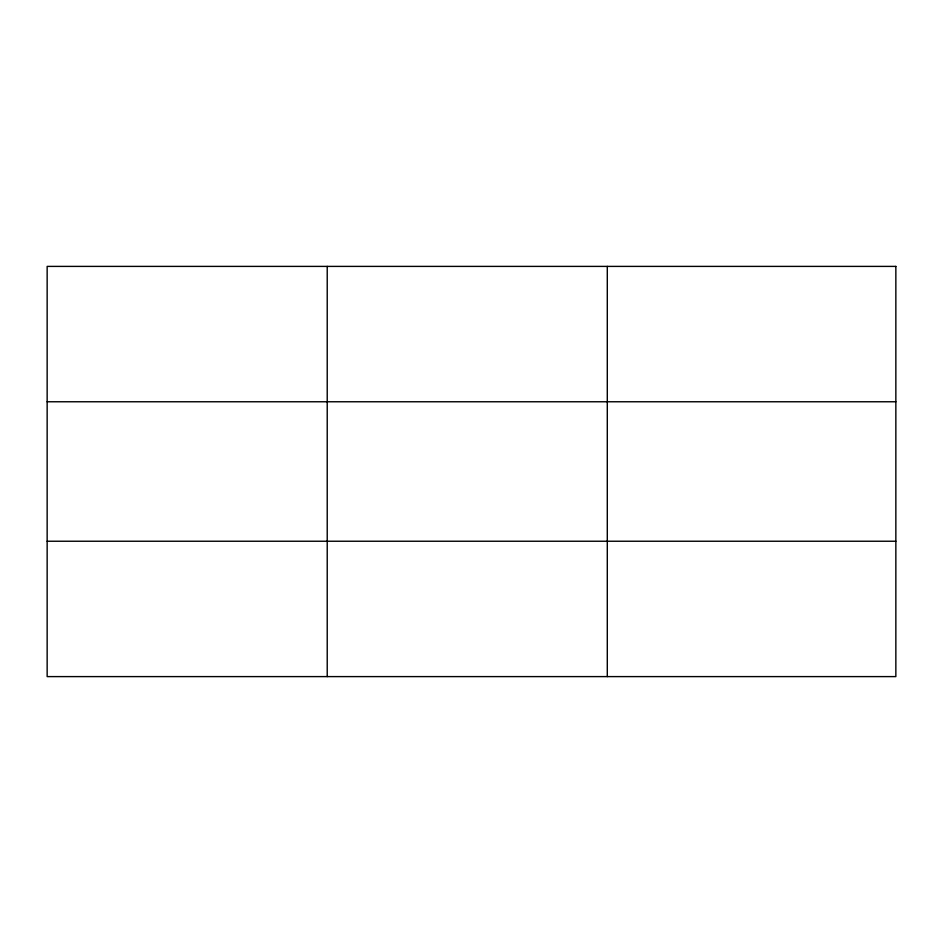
<?xml version="1.0" encoding="UTF-8"?>
<svg xmlns="http://www.w3.org/2000/svg" width="943" height="943" viewBox="0 0 943 943"><rect width="100%" height="100%" fill="white"/><g stroke="black" fill="none" stroke-linecap="round" stroke-linejoin="round"><path stroke-width="1.41" d="M327.221 266.397L327.221 676.602M607.292 266.397L607.292 676.602M47.15 401.765L895.85 401.765M47.15 541.235L895.85 541.235M895.85 266.397L895.85 676.602L47.15 676.602L47.15 266.397L895.85 266.397"/></g></svg>
